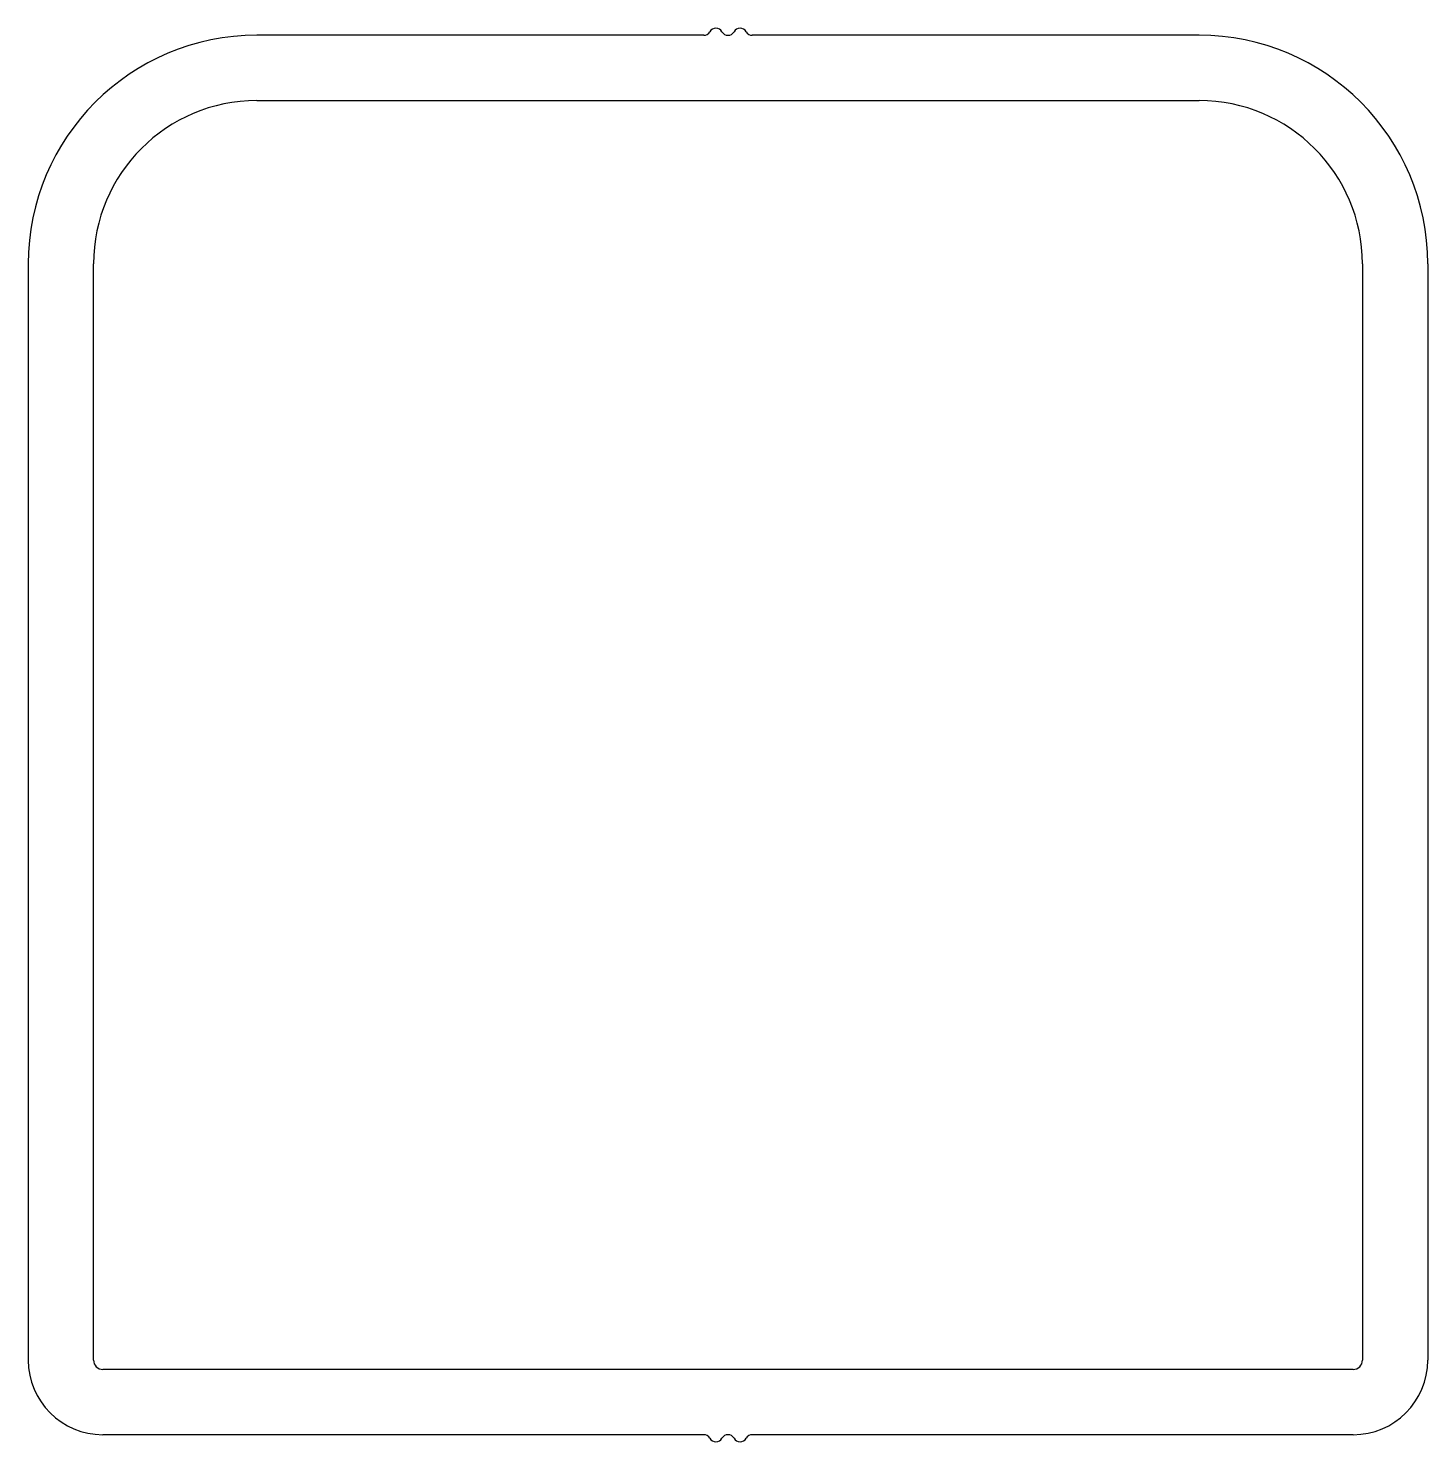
# Model space of a CAD drawing. Extents: x 2347.3 to 2407.3, y 918.6 to 979.2.
import ezdxf

# ---------------------------------------------------------------- set-up
doc = ezdxf.new("R2010")
doc.units = 0
doc.linetypes.add('ACAD_ISO10W100', pattern=[18.5, 12, -3, 0.5, -3])
doc.layers.add('OSY', color=4, linetype='ACAD_ISO10W100')

msp = doc.modelspace()

# ---------------------------------------------------------------- linework, layer by layer
at = {"layer": 'OSY', "color": 0, "linetype": 'BYBLOCK'}
for p, q in [((2376.29, 978.949), (2357.13, 978.949)), ((2397.53, 978.949), (2378.37, 978.949)), ((2357.13, 976.149), (2397.53, 976.149)), ((2347.33, 969.149), (2347.33, 922.149)), ((2350.13, 922.149), (2350.13, 969.149)), ((2404.53, 969.149), (2404.53, 922.149)), ((2407.33, 969.149), (2407.33, 922.149)), ((2404.13, 921.749), (2350.53, 921.749)), ((2376.29, 918.949), (2350.53, 918.949)), ((2404.13, 918.949), (2378.37, 918.949))]:
    msp.add_line(p, q, dxfattribs=at)
for centre, radius, start, end in [((2357.13, 969.149), 9.8, 90, 180), ((2376.29, 979.249), 0.3, 270, 330.07357), ((2376.81, 978.95), 0.3, 29.92643, 150.07357), ((2377.33, 979.249), 0.3, 209.92643, 330.07357), ((2377.85, 978.95), 0.3, 29.92643, 150.07357), ((2378.37, 979.249), 0.3, 209.92643, 270), ((2397.53, 969.149), 9.8, 0, 90), ((2357.13, 969.149), 7, 90, 180), ((2397.53, 969.149), 7, 0, 90), ((2350.53, 922.149), 3.2, 180, 270), ((2350.53, 922.149), 0.4, 180, 270), ((2404.13, 922.149), 0.4, 270, 360), ((2404.13, 922.149), 3.2, 270, 0), ((2376.29, 918.649), 0.3, 29.92643, 90), ((2376.81, 918.948), 0.3, 209.92643, 330.07357), ((2377.33, 918.649), 0.3, 29.92643, 150.07357), ((2377.85, 918.948), 0.3, 209.92643, 330.07357), ((2378.37, 918.649), 0.3, 90, 150.07357)]:
    msp.add_arc(centre, radius, start, end, dxfattribs=at)

doc.saveas('drawing.dxf')
